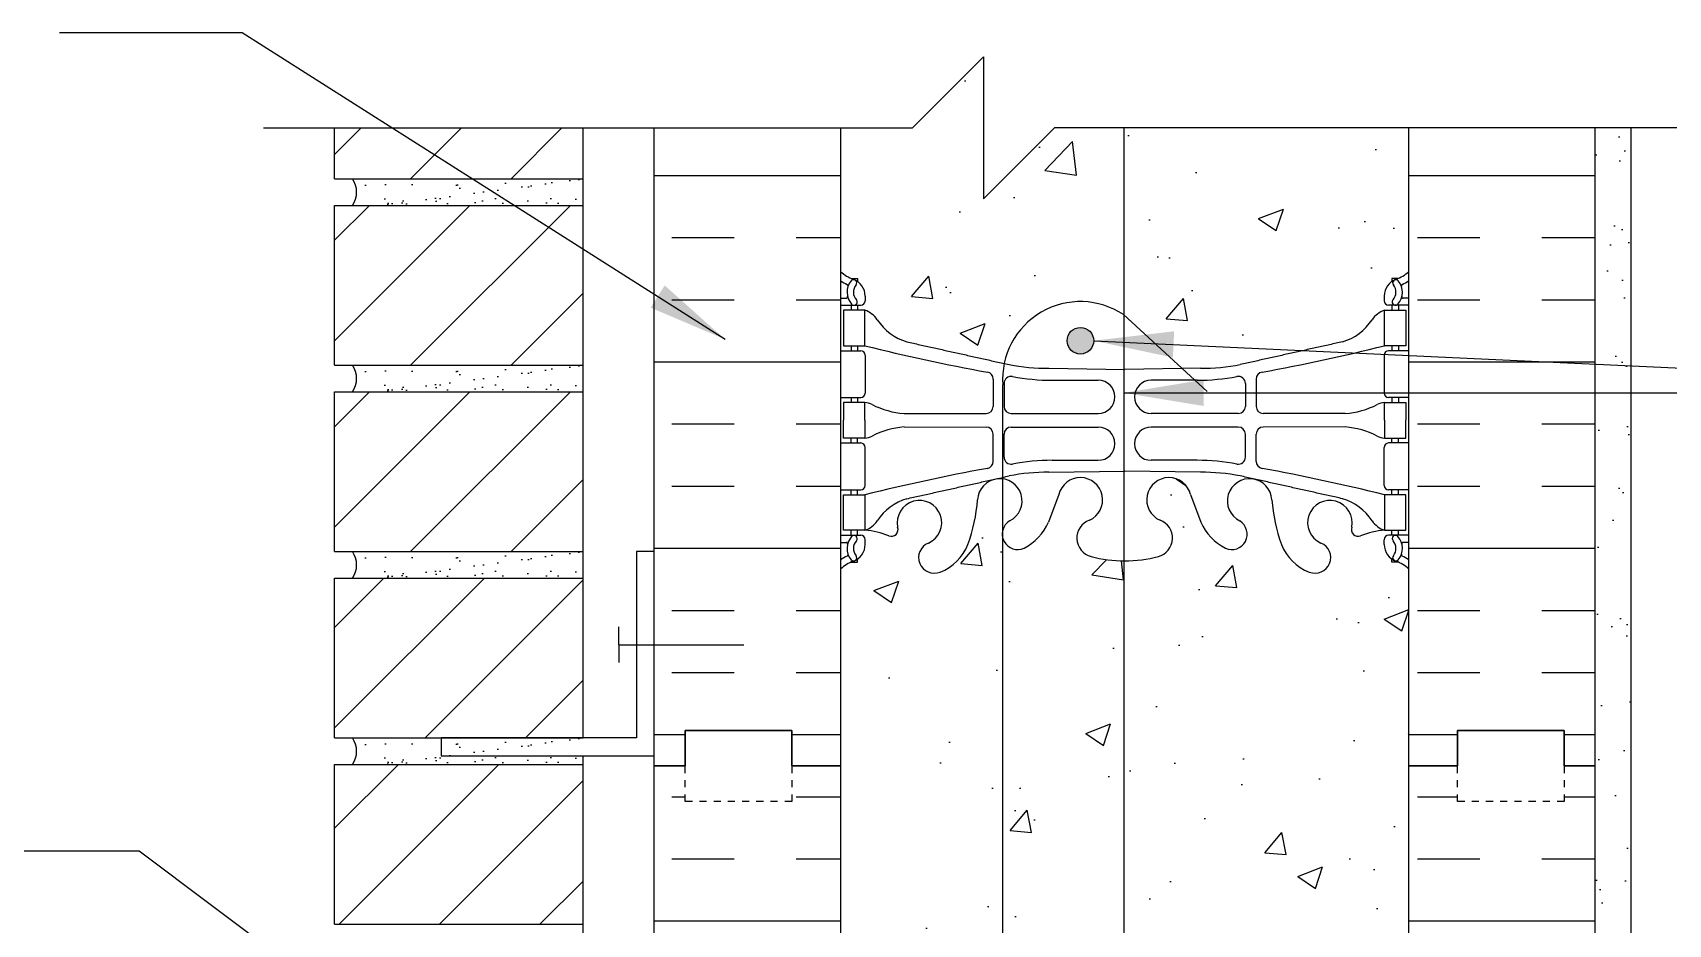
# Model space of a CAD drawing. Header units: inches. Extents: x 14 to 115, y 54 to 152.
# Drawn here: x 73.25 to 96.28, y 139.08 to 151.64 of the extents above; entities that cross this region are included whole.
import ezdxf

# ---------------------------------------------------------------- set-up
doc = ezdxf.new("R2010")
doc.units = ezdxf.units.IN
doc.header["$LTSCALE"] = 0.5
doc.header["$MEASUREMENT"] = 0
doc.linetypes.add('DASHED2', pattern=[0.375, 0.25, -0.125])
for name, color, linetype in [('HATCH', 12, 'Continuous'), ('line25', 2, 'Continuous'), ('LINE50', 5, 'Continuous'), ('LINE65', 3, 'Continuous'), ('LINE9', 9, 'Continuous'), ('TEXT', 4, 'Continuous'), ('Web_Edge', 9, 'Continuous')]:
    doc.layers.add(name, color=color, linetype=linetype)
doc.styles.add('DIM', font='romans.shx', dxfattribs={"width": 0.7})
doc.dimstyles.new('ext_12', dxfattribs={"dimscale": 12, "dimtxt": 0.09375, "dimasz": 0.09375, "dimexe": 0.09375, "dimexo": 0.0625, "dimgap": 0.0625, "dimtad": 1, "dimdec": 1, "dimzin": 2, "dimdsep": 46, "dimlunit": 4, "dimtxsty": 'DIM', "dimcen": 0.09, "dimdle": 0.09375, "dimclrt": 4, "dimadec": 0, "dimazin": 0, "dimtfac": 1, "dimtdec": 1, "dimtmove": 1, "dimatfit": 3, "dimfxl": 1, "dimfrac": 2, "dimtolj": 1, "dimtzin": 0, "dimarcsym": 0})
pattern_1 = [(45, (-39.2849, -47.0652), (-0.707107, 0.707107), [])]

msp = doc.modelspace()

# ---------------------------------------------------------------- hatches: boundary and pattern name
at = {"layer": 'HATCH'}
h = msp.add_hatch(dxfattribs=at)
h.set_pattern_fill('AR-CONC', color=256, scale=0.5)
h.paths.add_polyline_path([(104.6731316, 111.1917563), (104.6731316, 112.1979694), (95.7515303, 112.1979694), (95.7515303, 108.1973924), (104.6731316, 108.1979694), (104.6731316, 109.1917563), (105.6731316, 110.1917563), (103.6731316, 110.1917563)])
h.paths.add_polyline_path([(95.2515303, 112.1979694), (82.0015303, 112.1979694), (82.0015303, 108.1973601), (84.6265303, 105.5723601), (84.6265303, 109.9539218), (85.1365293, 109.9539218), (85.1365294, 109.8677385, -0.3803970779), (85.4294993, 109.5726366, 2.0872314076), (85.8633988, 109.7974538, -1), (86.0268273, 110.2059769, -0.2278381462), (86.4314791, 109.7817868, -0.0659796864), (86.5559201, 109.1729737, 1.6296043779), (87.0269819, 109.4740648, -1.0591674404), (87.2332771, 109.855941, -0.1637199699), (87.5551094, 109.5021242), (87.6977472, 109.1152794, 1.6124735372), (88.1292904, 109.4748676, -0.734872413), (88.152394, 109.9859064, -0.0684752628), (88.6265344, 110.0479694, -0.0684752628), (89.1006749, 109.9859064, -0.734872413), (89.1237785, 109.4748676, 1.6124735372), (89.5553216, 109.1152794), (89.6979595, 109.5021242, -0.1637199699), (90.0197917, 109.855941, -1.0591674404), (90.226087, 109.4740648, 1.6296043779), (90.6971488, 109.1729737, -0.0659796864), (90.8215897, 109.7817868, -0.2278381462), (91.2262415, 110.2059769, -1), (91.3896701, 109.7974538, 2.0872314076), (91.8235695, 109.5726366, -0.3803920598), (92.1165339, 109.8677382), (92.1165339, 109.9539218), (92.6265303, 109.9539218), (92.6265303, 105.5717507), (95.2515303, 108.1973601)])
h.paths.add_polyline_path([(81.5015303, 112.1979694), (79.5087292, 112.1979694), (77.3140303, 112.1979694), (72.5808059, 112.0422501), (72.5796114, 109.5743454), (71.5796114, 108.5743454), (73.5796114, 108.5743454), (72.5799291, 107.5746631), (72.5799291, 106.0389751), (81.5015303, 106.3324885)])
h.paths.add_polyline_path([(88.5502844, 108.3119861, 0.2256517541), (88.1752844, 108.6869861), (85.5115349, 108.6869861, 0.2256517541), (85.1365349, 108.3119861), (85.1365349, 107.4711802, 0.2256517541), (85.5115349, 107.0961802), (88.1752844, 107.0961802, 0.2256517541), (88.5502844, 107.4711802)], flags=17)
h.paths.add_polyline_path([(88.5502844, 106.5305586, 0.2256517541), (88.1752844, 106.9055586), (85.5115349, 106.9055586, 0.2256517541), (85.1365349, 106.5305586), (85.1365349, 105.6897527, 0.2256517541), (85.5115349, 105.3147527), (88.1752844, 105.3147527, 0.2256517541), (88.5502844, 105.6897527)])
h.paths.add_polyline_path([(92.1165339, 106.5305586, 0.2256517541), (91.7415339, 106.9055586), (89.0777844, 106.9055586, 0.2256517541), (88.7027844, 106.5305586), (88.7027844, 105.6897527, 0.2256517541), (89.0777844, 105.3147527), (91.7415339, 105.3147527, 0.2256517541), (92.1165339, 105.6897527)])
h.paths.add_polyline_path([(92.1165339, 108.3119861, 0.2256517541), (91.7415339, 108.6869861), (89.0777844, 108.6869861, 0.2256517541), (88.7027844, 108.3119861), (88.7027844, 107.4711802, 0.2256517541), (89.0777844, 107.0961802), (91.7415339, 107.0961802, 0.2256517541), (92.1165339, 107.4711802)], flags=17)
h.paths.add_polyline_path([(92.1165339, 104.979129, 0.2681384485), (91.9553833, 105.1272525), (85.2976856, 105.1272525, 0.2681558505), (85.1365307, 104.9791155), (85.1365307, 103.5103127), (85.2565267, 103.3103194), (85.2565267, 103.1979694), (85.2565267, 103.0856194), (85.1365307, 102.885626), (85.1365307, 101.4168233, 0.2681558505), (85.2976856, 101.2686862), (91.9553833, 101.2686862, 0.2681384485), (92.1165339, 101.4168097), (92.1165339, 102.8856194), (91.9965339, 103.0856194), (91.9965339, 103.1979694), (91.9965339, 103.3103194), (92.1165339, 103.5103194)])
h.paths.add_polyline_path([(88.5502844, 100.706186, 0.2256517541), (88.1752844, 101.081186), (85.5115349, 101.081186, 0.2256517541), (85.1365349, 100.706186), (85.1365349, 99.8653801, 0.2256517541), (85.5115349, 99.4903801), (88.1752844, 99.4903801, 0.2256517541), (88.5502844, 99.8653801)])
h.paths.add_polyline_path([(88.5502844, 98.9247585, 0.2256517541), (88.1752844, 99.2997585), (85.5115349, 99.2997585, 0.2256517541), (85.1365349, 98.9247585), (85.1365349, 98.0839526, 0.2256517541), (85.5115349, 97.7089526), (88.1752844, 97.7089526, 0.2256517541), (88.5502844, 98.0839526)])
h.paths.add_polyline_path([(92.1165339, 98.9247585, 0.2256517541), (91.7415339, 99.2997585), (89.0777844, 99.2997585, 0.2256517541), (88.7027844, 98.9247585), (88.7027844, 98.0839526, 0.2256517541), (89.0777844, 97.7089526), (91.7415339, 97.7089526, 0.2256517541), (92.1165339, 98.0839526)])
h.paths.add_polyline_path([(92.1165339, 100.706186, 0.2256517541), (91.7415339, 101.081186), (89.0777844, 101.081186, 0.2256517541), (88.7027844, 100.706186), (88.7027844, 99.8653801, 0.2256517541), (89.0777844, 99.4903801), (91.7415339, 99.4903801, 0.2256517541), (92.1165339, 99.8653801)])
h.paths.add_polyline_path([(92.1165339, 96.5282005, -0.3803920598), (91.8235695, 96.8233022, 2.0872314076), (91.3896701, 96.5984849, -1), (91.2262415, 96.1899618, -0.213449913), (90.8340157, 96.5791623, -0.0699232591), (90.6971488, 97.222965, 1.7023944724), (90.2473803, 96.9104207, -0.9407930193), (90.0438678, 96.5271575, -0.1730747606), (89.6979595, 96.8938145), (89.5553216, 97.2806594, 1.6124735372), (89.1237785, 96.9210712, -0.734872413), (89.1006749, 96.4100323, -0.0684752628), (88.6265344, 96.3479694, -0.0684752628), (88.152394, 96.4100323, -0.734872413), (88.1292904, 96.9210712, 1.6124735372), (87.6977472, 97.2806594), (87.5551094, 96.8938145, -0.1730747606), (87.2092011, 96.5271575, -0.9407930193), (87.0056885, 96.9104207, 1.7023944724), (86.5559201, 97.222965, -0.0699232591), (86.4190531, 96.5791623, -0.213449913), (86.0268273, 96.1899618, -1), (85.8633988, 96.5984849, 2.0872314076), (85.4294993, 96.8233022, -0.3803970205), (85.1365295, 96.5282002), (85.1365267, 94.9267025), (85.0365267, 94.9267025), (85.0365267, 94.8967025, -0.4142135624), (84.9865267, 94.8467025), (84.8604397, 94.8467025), (84.8176352, 94.7154352, -0.7257365569), (84.7115267, 94.6967025), (84.6265303, 94.9573581), (84.6265303, 94.9267025), (84.6265303, 94.1979694), (84.6265303, 91.4247, 0.0884161507), (84.7725333, 91.3273883), (84.8625333, 91.3273883), (84.8625333, 91.2856622, -0.2490694202), (84.9725333, 91.0785391), (84.9725333, 91.0110391, -0.4142135624), (84.9100333, 90.9485391), (84.8625333, 90.9485391), (84.8625333, 90.8785391), (84.9675333, 90.8785391, 0.0853478446), (85.2969928, 90.9540576, -0.6696014941), (85.4294952, 90.8337759, 2.0872314076), (85.8633947, 91.0585932, -1), (86.0268232, 91.4671163, -0.213449913), (86.419049, 91.0779158, -0.0699232591), (86.5559159, 90.4341131, 1.7023944723), (87.0056844, 90.7466574, -0.9407930193), (87.2091969, 91.1299206, -0.1730747606), (87.5551053, 90.7632636), (87.6977431, 90.3764187, 1.6124735373), (88.1292863, 90.7360069, -0.734872413), (88.1523899, 91.2470458, -0.0684752628), (88.6265303, 91.3091087, -0.0684752628), (89.1006707, 91.2470458, -0.734872413), (89.1237744, 90.7360069, 1.6124735372), (89.5553175, 90.3764187), (89.6979554, 90.7632636, -0.1730747606), (90.0438637, 91.1299206, -0.9407930193), (90.2473762, 90.7466574, 1.7023944724), (90.6971447, 90.4341131, -0.0699232591), (90.8340116, 91.0779158, -0.213449913), (91.2262374, 91.4671163, -1), (91.389666, 91.0585932, 2.0872314076), (91.8235654, 90.8337759, -0.6696014941), (91.9560678, 90.9540576, 0.0853478446), (92.2855273, 90.8785391), (92.3905273, 90.8785391), (92.3905273, 90.9485391), (92.3430273, 90.9485391, -0.4142135624), (92.2805273, 91.0110391), (92.2805273, 91.0785391, -0.2490694202), (92.3905273, 91.2856622), (92.3905273, 91.3273883), (92.4805273, 91.3273883, 0.0884161507), (92.6265303, 91.4247), (92.6265303, 94.1979694), (92.6265303, 94.9573581), (92.5476424, 94.7154352, -0.7257365568), (92.4415339, 94.6967025), (92.3926209, 94.8467025), (92.2665339, 94.8467025, -0.4142135624), (92.2165339, 94.8967025), (92.2165339, 94.9267025), (92.1165339, 94.9267025)])
edge = h.paths.add_edge_path()
edge.add_line((92.6265303, 150.2964856), (87.6380781, 150.2964856))
edge.add_line((87.6380781, 150.2964856), (86.6380781, 149.2964856))
edge.add_line((86.6380781, 149.2964856), (86.6380781, 151.2964856))
edge.add_line((86.6380781, 151.2964856), (85.6380781, 150.2964856))
edge.add_line((85.6380781, 150.2964856), (84.6265303, 150.2964856))
edge.add_line((84.6265303, 150.2964856), (84.6265303, 148.2753598))
edge.add_arc((84.9725333, 148.6363057), 0.5, 226.21088883, 246.42182152)
edge.add_line((84.7725333, 148.1780481), (84.8625333, 148.1780481))
edge.add_line((84.8625333, 148.1780481), (84.8625333, 148.136322))
edge.add_arc((84.7225333, 147.9291989), 0.25, 0, 55.94420226, ccw=False)
edge.add_line((84.9725333, 147.9291989), (84.9725333, 147.8616989))
edge.add_arc((84.9100333, 147.8616989), 0.0625, -90, 0, ccw=False)
edge.add_line((84.9100333, 147.7991989), (84.8625333, 147.7991989))
edge.add_line((84.8625333, 147.7991989), (84.8625333, 147.7291989))
edge.add_line((84.8625333, 147.7291989), (84.9675333, 147.7291989))
edge.add_arc((84.8451247, 147.386595), 0.3638149, 32.04242228, 70.33874127, ccw=False)
edge.add_arc((85.7682436, 147.9978251), 0.7434991, 214.2280195, 253.81071146)
edge.add_spline(control_points=[(85.5609474, 147.2838088), (86.9983974, 146.9633488)], knot_values=[0, 0, 1, 1], degree=1, periodic=0)
edge.add_arc((87.5547353, 149.8949537), 2.9839267, 259.25461643, 270.09946546)
edge.add_line((87.5599154, 146.9110314), (88.6265303, 146.8952789))
edge.add_line((88.6265303, 146.8952789), (89.6931453, 146.9110314))
edge.add_arc((89.6983254, 149.8949537), 2.9839267, 269.90053454, 280.74538357)
edge.add_spline(control_points=[(90.2546632, 146.9633488), (91.6921132, 147.2838088)], knot_values=[0, 0, 1, 1], degree=1, periodic=0)
edge.add_arc((91.4848171, 147.9978251), 0.7434991, 286.18928854, 325.7719805)
edge.add_arc((92.407936, 147.386595), 0.3638149, 109.66125873, 147.95757772, ccw=False)
edge.add_line((92.2855273, 147.7291989), (92.3905273, 147.7291989))
edge.add_line((92.3905273, 147.7291989), (92.3905273, 147.7991989))
edge.add_line((92.3905273, 147.7991989), (92.3430273, 147.7991989))
edge.add_arc((92.3430273, 147.8616989), 0.0625, 180, 270, ccw=False)
edge.add_line((92.2805273, 147.8616989), (92.2805273, 147.9291989))
edge.add_arc((92.5305273, 147.9291989), 0.25, 124.05579774, 180, ccw=False)
edge.add_line((92.3905273, 148.136322), (92.3905273, 148.1780481))
edge.add_line((92.3905273, 148.1780481), (92.4805273, 148.1780481))
edge.add_arc((92.2805273, 148.6363057), 0.5, 293.57817848, 313.78911117)
edge.add_line((92.6265303, 148.2753598), (92.6265303, 150.2964856))
h.paths.add_polyline_path([(92.6265303, 144.083038, 0.0884161507), (92.4805273, 144.1803497), (92.3905273, 144.1803497), (92.3905273, 144.2220757, -0.2490694202), (92.2805273, 144.4291989), (92.2805273, 144.4966989, -0.4142135624), (92.3430273, 144.5591989), (92.3905273, 144.5591989), (92.3905273, 144.6291989), (92.2855273, 144.6291989, 0.0853478446), (91.9560678, 144.5536803, -0.6696014941), (91.8235654, 144.673962, 2.0872314076), (91.389666, 144.4491447, -1), (91.2262374, 144.0406217, -0.213449913), (90.8340116, 144.4298221, -0.0682259172), (90.6983138, 145.0576887, 1.7531709102), (90.2473762, 144.7610805, -0.9407930193), (90.0438637, 144.3778173, -0.1730747606), (89.6979554, 144.7444744), (89.5553175, 145.1313192, 1.6124735372), (89.1237744, 144.771731, -0.734872413), (89.1006707, 144.2606922, -0.0684752628), (88.6265303, 144.1986292, -0.0684752628), (88.1523899, 144.2606922, -0.734872413), (88.1292863, 144.771731, 1.6124735373), (87.6977431, 145.1313192), (87.5551053, 144.7444744, -0.1730747606), (87.2091969, 144.3778173, -0.9407930193), (87.0056844, 144.7610805, 1.7531709102), (86.5547468, 145.0576887, -0.0682259172), (86.419049, 144.4298221, -0.213449913), (86.0268232, 144.0406217, -1), (85.8633947, 144.4491447, 2.0872314076), (85.4294952, 144.673962, -0.6696014941), (85.2969928, 144.5536803, 0.0853478446), (84.9675333, 144.6291989), (84.8625333, 144.6291989), (84.8625333, 144.5591989), (84.9100333, 144.5591989, -0.4142135624), (84.9725333, 144.4966989), (84.9725333, 144.4291989, -0.2490694202), (84.8625333, 144.2220757), (84.8625333, 144.1803497), (84.7725333, 144.1803497, 0.0884161507), (84.6265303, 144.083038), (84.6265303, 141.3097686), (84.6265303, 138.5364992, 0.0884161507), (84.7725333, 138.4391875), (84.8625333, 138.4391875), (84.8625333, 138.3974614, -0.2490694202), (84.9725333, 138.1903382), (84.9725333, 138.1228382, -0.4142135624), (84.9100333, 138.0603382), (84.8625333, 138.0603382), (84.8625333, 137.9903382), (84.9675333, 137.9903382, 0.0853478446), (85.2969928, 138.0658568, -0.6696014941), (85.4294952, 137.9455751, 2.0872314076), (85.8633947, 138.1703924, -1), (86.0268232, 138.5789155, -0.213449913), (86.419049, 138.189715, -0.0682259172), (86.5547468, 137.5618485, 1.7531709102), (87.0056844, 137.8584566, -0.9407930193), (87.2091969, 138.2417198, -0.1730747606), (87.5551053, 137.8750628), (87.6977431, 137.4882179, 1.6124735372), (88.1292863, 137.8478061, -0.734872413), (88.1523899, 138.358845, -0.0684752628), (88.6265303, 138.4209079, -0.0684752628), (89.1006707, 138.358845, -0.734872413), (89.1237744, 137.8478061, 1.6124735373), (89.5553175, 137.4882179), (89.6979554, 137.8750628, -0.1730747606), (90.0438637, 138.2417198, -0.9407930193), (90.2473762, 137.8584566, 1.7531709102), (90.6983138, 137.5618485, -0.0682259172), (90.8340116, 138.189715, -0.213449913), (91.2262374, 138.5789155, -1), (91.389666, 138.1703924, 2.0872314076), (91.8235654, 137.9455751, -0.6696014942), (91.9560678, 138.0658568, 0.0853478446), (92.2855273, 137.9903382), (92.3905273, 137.9903382), (92.3905273, 138.0603382), (92.3430273, 138.0603382, -0.4142135624), (92.2805273, 138.1228382), (92.2805273, 138.1903382, -0.2490694202), (92.3905273, 138.3974614), (92.3905273, 138.4391875), (92.4805273, 138.4391875, 0.0884161507), (92.6265303, 138.5364992), (92.6265303, 141.3097686)])
edge = h.paths.add_edge_path()
edge.add_arc((92.2805273, 133.9832315), 0.5, 46.21088883, 66.42182152)
edge.add_line((92.4805273, 134.441489), (92.3905273, 134.441489))
edge.add_line((92.3905273, 134.441489), (92.3905273, 134.4832151))
edge.add_arc((92.5305273, 134.6903382), 0.25, 180, 235.94420226, ccw=False)
edge.add_line((92.2805273, 134.6903382), (92.2805273, 134.7578382))
edge.add_arc((92.3430273, 134.7578382), 0.0625, 90, 180, ccw=False)
edge.add_line((92.3430273, 134.8203382), (92.3905273, 134.8203382))
edge.add_line((92.3905273, 134.8203382), (92.3905273, 134.8903382))
edge.add_line((92.3905273, 134.8903382), (92.2855273, 134.8903382))
edge.add_arc((92.407936, 135.2329421), 0.3638149, 214.97751375, 250.33874127, ccw=False)
edge.add_arc((91.4848171, 134.6217121), 0.7434991, 32.79191653, 73.81071146)
edge.add_spline(control_points=[(91.6921132, 135.3357283), (90.2546632, 135.6561883)], knot_values=[0, 0, 1, 1], degree=1, periodic=0)
edge.add_arc((89.6983254, 132.7245835), 2.9839267, 79.25461643, 90.09946546)
edge.add_line((89.6931453, 135.7085057), (88.6265303, 135.7242582))
edge.add_line((88.6265303, 135.7242582), (87.5599154, 135.7085057))
edge.add_arc((87.5547353, 132.7245835), 2.9839267, 89.90053454, 100.74538357)
edge.add_spline(control_points=[(86.9983974, 135.6561883), (85.5609474, 135.3357283)], knot_values=[0, 0, 1, 1], degree=1, periodic=0)
edge.add_arc((85.7682436, 134.6217121), 0.7434991, 106.18928854, 147.20808347)
edge.add_arc((84.8451247, 135.2329421), 0.3638149, 289.66125873, 325.02248625, ccw=False)
edge.add_line((84.9675333, 134.8903382), (84.8625333, 134.8903382))
edge.add_line((84.8625333, 134.8903382), (84.8625333, 134.8203382))
edge.add_line((84.8625333, 134.8203382), (84.9100333, 134.8203382))
edge.add_arc((84.9100333, 134.7578382), 0.0625, 0, 90, ccw=False)
edge.add_line((84.9725333, 134.7578382), (84.9725333, 134.6903382))
edge.add_arc((84.7225333, 134.6903382), 0.25, 304.05579774, 360, ccw=False)
edge.add_line((84.8625333, 134.4832151), (84.8625333, 134.441489))
edge.add_line((84.8625333, 134.441489), (84.7725333, 134.441489))
edge.add_arc((84.9725333, 133.9832315), 0.5, 113.57817848, 133.78911117)
edge.add_line((84.6265303, 134.3441773), (84.6265303, 132.0799538))
edge.add_line((84.6265303, 132.0799538), (86.5370129, 132.0799538))
edge.add_line((86.5370129, 132.0799538), (86.5370129, 133.6669987))
edge.add_line((86.5370129, 133.6669987), (86.5995129, 133.7865074))
edge.add_line((86.5995129, 133.7865074), (86.6620129, 133.6669987))
edge.add_line((86.6620129, 133.6669987), (86.6620129, 132.0799538))
edge.add_line((86.6620129, 132.0799538), (90.5775752, 132.0799538))
edge.add_line((90.5775752, 132.0799538), (90.5775752, 133.6669987))
edge.add_line((90.5775752, 133.6669987), (90.6400752, 133.7865074))
edge.add_line((90.6400752, 133.7865074), (90.7025752, 133.6669987))
edge.add_line((90.7025752, 133.6669987), (90.7025752, 132.0799538))
edge.add_line((90.7025752, 132.0799538), (92.6265303, 132.0799538))
edge.add_line((92.6265303, 132.0799538), (92.6265303, 134.3441773))
h = msp.add_hatch(dxfattribs=at)
h.set_pattern_fill('ANSI31', color=256, scale=8, style=0)
h.set_pattern_definition([(45, (-39.2849, -41.8152), (-0.707107, 0.707107), [])])
h.paths.add_polyline_path([(81.0015303, 150.2916533), (77.5015303, 150.2916533), (77.5015303, 149.5799538), (81.0015303, 149.5799538)])
h = msp.add_hatch(dxfattribs=at)
h.set_pattern_fill('INSUL', color=256, scale=7, style=0)
h.paths.add_polyline_path([(84.6265303, 150.2916533), (82.0015303, 150.2916533), (82.0015303, 141.3097686), (82.4390303, 141.3097686), (82.4390303, 141.8097686), (83.9390303, 141.8097686), (83.9390303, 141.3097686), (84.3765303, 141.3097686), (84.6265303, 141.3097686)])
h.paths.add_polyline_path([(95.2515303, 150.2916533), (92.6265303, 150.2916533), (92.6265303, 143.7265324), (95.2515303, 143.7265324)])
h.paths.add_polyline_path([(95.2515303, 143.7265324), (92.6265303, 143.7265324), (92.6265303, 141.3097686), (92.8765303, 141.3097686), (93.3140303, 141.3097686), (93.3140303, 141.8097686), (94.8140303, 141.8097686), (94.8140303, 141.3097686), (95.2515303, 141.3097686)])
h = msp.add_hatch(dxfattribs=at)
h.set_pattern_fill('AR-SAND', color=256, scale=0.5, style=0)
h.set_pattern_definition([(37.5, (-2740.603, -355.478), (-0.03149668, 0.96341188), [0, -0.76, 0, -0.85, 0, -0.8125]), (7.5, (-2740.603, -355.478), (0.88488835, 1.41107303), [0, -0.41, 0, -0.685, 0, -0.2625]), (327.5, (-2741.218, -355.478), (1.55707093, 0.00282953), [0, -0.25, 0, -0.9, 0, -1.175]), (317.5, (-2741.218, -355.478), (1.5030633, 0.4388378), [0, -0.125, 0, -0.59, 0, -0.675])])
h.paths.add_polyline_path([(95.7515303, 137.3667209), (95.2515303, 137.3667209), (95.2515303, 132.0671368), (95.7515303, 132.0671368)])
h.paths.add_polyline_path([(95.2515303, 137.3667209), (95.7515303, 137.3667209), (95.7515303, 141.6040455), (95.2515303, 141.6040455), (95.2515303, 141.3097686)])
h.paths.add_polyline_path([(95.2515303, 141.6040455), (95.7515303, 141.6040455), (95.7515303, 150.3007109), (95.2515303, 150.3007109)])
h = msp.add_hatch(dxfattribs=at)
h.set_pattern_fill('AR-SAND', color=256, scale=0.25, style=0)
h.set_pattern_definition([(37.5, (-39.28486, -31.31516), (-0.01574834, 0.48170594), [0, -0.38, 0, -0.425, 0, -0.40625]), (7.5, (-39.28486, -31.31516), (0.4424442, 0.7055365), [0, -0.205, 0, -0.3425, 0, -0.13125]), (327.5, (-39.59236, -31.31516), (0.7785355, 0.0014148), [0, -0.125, 0, -0.45, 0, -0.5875]), (317.5, (-39.59236, -31.31516), (0.7515317, 0.2194189), [0, -0.0625, 0, -0.295, 0, -0.3375])])
h.paths.add_polyline_path([(81.0015303, 149.5799538), (77.7515303, 149.5799538, -0.3182332765), (77.7515303, 149.2049538), (81.0015303, 149.2049538)])
h = msp.add_hatch(dxfattribs=at)
h.set_pattern_fill('ANSI31', color=256, scale=8, style=0)
h.set_pattern_definition([(45, (-39.2849, -44.4402), (-0.707107, 0.707107), [])])
h.paths.add_polyline_path([(81.0015303, 146.9549538), (81.0015303, 149.2049538), (77.5015303, 149.2049538), (77.5015303, 146.9549538)])
h = msp.add_hatch(dxfattribs=at)
h.set_pattern_fill('AR-SAND', color=256, scale=0.25, style=0)
h.set_pattern_definition([(37.5, (-39.28486, -33.94016), (-0.01574834, 0.48170594), [0, -0.38, 0, -0.425, 0, -0.40625]), (7.5, (-39.28486, -33.94016), (0.4424442, 0.7055365), [0, -0.205, 0, -0.3425, 0, -0.13125]), (327.5, (-39.59236, -33.94016), (0.7785355, 0.0014148), [0, -0.125, 0, -0.45, 0, -0.5875]), (317.5, (-39.59236, -33.94016), (0.7515317, 0.2194189), [0, -0.0625, 0, -0.295, 0, -0.3375])])
h.paths.add_polyline_path([(81.0015303, 146.9549538), (77.7515303, 146.9549538, -0.3182332765), (77.7515303, 146.5799538), (81.0015303, 146.5799538)])
h = msp.add_hatch(dxfattribs=at)
h.set_pattern_fill('ANSI31', color=256, scale=8, style=0)
h.set_pattern_definition(pattern_1)
h.paths.add_polyline_path([(81.0015303, 144.3299538), (81.0015303, 146.5799538), (77.5015303, 146.5799538), (77.5015303, 144.3299538)])
h = msp.add_hatch(dxfattribs=at)
h.set_pattern_fill('AR-SAND', color=256, scale=0.25, style=0)
h.set_pattern_definition([(37.5, (-39.28486, -36.56516), (-0.01574834, 0.48170594), [0, -0.38, 0, -0.425, 0, -0.40625]), (7.5, (-39.28486, -36.56516), (0.4424442, 0.7055365), [0, -0.205, 0, -0.3425, 0, -0.13125]), (327.5, (-39.59236, -36.56516), (0.7785355, 0.0014148), [0, -0.125, 0, -0.45, 0, -0.5875]), (317.5, (-39.59236, -36.56516), (0.7515317, 0.2194189), [0, -0.0625, 0, -0.295, 0, -0.3375])])
h.paths.add_polyline_path([(81.0015303, 144.3299538), (77.7515303, 144.3299538, -0.3182332765), (77.7515303, 143.9549538), (81.0015303, 143.9549538)])
h = msp.add_hatch(dxfattribs=at)
h.set_pattern_fill('ANSI31', color=256, scale=8, style=0)
h.set_pattern_definition(pattern_1)
h.paths.add_polyline_path([(77.5015303, 141.7049538), (81.0015303, 141.7049538), (81.0015303, 143.9549538), (77.5015303, 143.9549538)])
h = msp.add_hatch(dxfattribs=at)
h.set_pattern_fill('AR-SAND', color=256, scale=0.25, style=0)
h.set_pattern_definition([(37.5, (-39.28486, -39.19016), (-0.01574834, 0.48170594), [0, -0.38, 0, -0.425, 0, -0.40625]), (7.5, (-39.28486, -39.19016), (0.4424442, 0.7055365), [0, -0.205, 0, -0.3425, 0, -0.13125]), (327.5, (-39.59236, -39.19016), (0.7785355, 0.0014148), [0, -0.125, 0, -0.45, 0, -0.5875]), (317.5, (-39.59236, -39.19016), (0.7515317, 0.2194189), [0, -0.0625, 0, -0.295, 0, -0.3375])])
h.paths.add_polyline_path([(81.0015303, 141.7049538), (77.7515303, 141.7049538, -0.3182332765), (77.7515303, 141.3299538), (81.0015303, 141.3299538)])
h = msp.add_hatch(dxfattribs=at)
h.set_pattern_fill('ANSI31', color=256, scale=8, style=0)
h.set_pattern_definition(pattern_1)
h.paths.add_polyline_path([(81.0015303, 139.0799538), (81.0015303, 141.3299538), (77.5015303, 141.3299538), (77.5015303, 139.0799538)])
h = msp.add_hatch(dxfattribs=at)
h.set_pattern_fill('INSUL', color=256, scale=7, style=0)
h.paths.add_polyline_path([(84.6265303, 141.3097686), (84.3765303, 141.3097686), (83.9390303, 141.3097686), (83.9390303, 140.8097686), (82.4390303, 140.8097686), (82.4390303, 141.3097686), (82.0015303, 141.3097686), (82.0015303, 130.5799538), (84.6265303, 130.5799538)])
h.paths.add_polyline_path([(95.2515303, 140.0162054), (92.6265303, 140.0162054), (92.6265303, 132.0799538), (95.2515303, 132.0799538)])
h.paths.add_polyline_path([(95.2515303, 141.3097686), (94.8140303, 141.3097686), (94.8140303, 140.8097686), (93.3140303, 140.8097686), (93.3140303, 141.3097686), (92.8765303, 141.3097686), (92.6265303, 141.3097686), (92.6265303, 140.0162054), (95.2515303, 140.0162054)])
at = {"layer": 'LINE65'}
msp.add_hatch(color=256, dxfattribs=at).paths.add_polyline_path([(88.1902203, 147.2998167, 1), (87.8152203, 147.2998167, 1)])

# ---------------------------------------------------------------- linework, layer by layer
at = {"layer": 'HATCH'}
msp.add_line((92.6043285, 141.7707987), (92.6043285, 141.7707987), dxfattribs=at)
at = {"layer": 'line25'}
for p, q in [((77.5015303, 149.5799538), (77.5015303, 150.2916533)), ((81.0015303, 141.7049538), (81.0015303, 150.2916533)), ((84.6265303, 150.2916533), (84.6265303, 141.3097686)), ((92.6265303, 141.3097686), (92.6265303, 150.2916533)), ((77.5015303, 149.5799538), (81.0015303, 149.5799538)), ((77.5015303, 149.2049538), (81.0015303, 149.2049538)), ((77.5015303, 146.9549538), (77.5015303, 149.2049538)), ((77.5015303, 146.9549538), (81.0015303, 146.9549538)), ((77.5015303, 146.5799538), (81.0015303, 146.5799538)), ((77.5015303, 144.3299538), (77.5015303, 146.5799538)), ((77.5015303, 144.3299538), (81.0015303, 144.3299538)), ((77.5015303, 143.9549538), (81.0015303, 143.9549538)), ((77.5015303, 141.7049538), (77.5015303, 143.9549538)), ((77.5015303, 141.7049538), (81.0015303, 141.7049538)), ((81.0015303, 141.3299538), (81.0015303, 141.4549538)), ((77.5015303, 141.3299538), (81.0015303, 141.3299538)), ((77.5015303, 139.0799538), (77.5015303, 141.3299538)), ((81.0015303, 131.2049538), (81.0015303, 141.3299538)), ((84.6265303, 141.3097686), (84.6265303, 130.5799538)), ((92.6265303, 132.0799538), (92.6265303, 141.3097686)), ((77.5015303, 139.0799538), (81.0015303, 139.0799538))]:
    msp.add_line(p, q, dxfattribs=at)
at = {"layer": 'LINE50'}
for p, q in [((82.0015303, 141.3097686), (82.0015303, 150.2916533)), ((95.2515303, 141.3097686), (95.2515303, 150.2916533)), ((83.9390303, 141.8097686), (82.4390303, 141.8097686)), ((82.4390303, 141.8097686), (82.4390303, 141.3097686)), ((83.9390303, 141.3097686), (83.9390303, 141.8097686)), ((93.3140303, 141.3097686), (93.3140303, 141.8097686)), ((93.3140303, 141.8097686), (94.8140303, 141.8097686)), ((94.8140303, 141.8097686), (94.8140303, 141.3097686)), ((82.4390303, 141.3097686), (82.0015303, 141.3097686)), ((84.3765303, 141.3097686), (83.9390303, 141.3097686)), ((84.6265303, 141.3097686), (84.3765303, 141.3097686)), ((92.6265303, 141.3097686), (92.8765303, 141.3097686)), ((92.8765303, 141.3097686), (93.3140303, 141.3097686)), ((94.8140303, 141.3097686), (95.2515303, 141.3097686)), ((82.0015303, 130.5799538), (82.0015303, 139.5799538))]:
    msp.add_line(p, q, dxfattribs=at)
for points in [[(82.0015303, 130.5799538), (82.0015303, 141.3097686), (82.4390303, 141.3097686), (82.4390303, 141.8097686), (83.9390303, 141.8097686), (83.9390303, 141.3097686), (84.3765303, 141.3097686), (84.6265303, 141.3097686)], [(95.2515303, 132.0799538), (95.2515303, 141.3097686), (94.8140303, 141.3097686), (94.8140303, 141.8097686), (93.3140303, 141.8097686), (93.3140303, 141.3097686), (92.8765303, 141.3097686), (92.6265303, 141.3097686)]]:
    msp.add_lwpolyline(points, dxfattribs=at)
at = {"layer": 'LINE65'}
for p, q in [((88.6149867, 150.2916533), (88.6149867, 133.5799538)), ((88.6092348, 147.6673824), (89.7889867, 146.5830987)), ((86.9103918, 134.7532449), (86.9103918, 146.6773842))]:
    msp.add_line(p, q, dxfattribs=at)
msp.add_circle((88.0027203, 147.2998167), 0.1875, dxfattribs=at)
msp.add_arc((88.0027203, 146.7555534), 1.0951219, 56.36963594, 184.09322148, dxfattribs=at)
at = {"layer": 'LINE9'}
for p, q in [((85.6380781, 150.2964856), (86.6380781, 151.2964856)), ((86.6380781, 151.2964856), (86.6380781, 149.2964856)), ((76.5015303, 150.2964856), (85.6380781, 150.2964856)), ((86.6380781, 149.2964856), (87.6380781, 150.2964856)), ((97.7802519, 150.2964856), (87.6380781, 150.2964856)), ((95.7515303, 150.2916533), (95.7515303, 130.0799538))]:
    msp.add_line(p, q, dxfattribs=at)
at = {"layer": 'LINE9', "linetype": 'Continuous'}
for q in [(81.5015303, 143.2674538), (81.5015303, 142.7674538), (83.261633, 143.0174538)]:
    msp.add_line((81.5015303, 143.0174538), q, dxfattribs=at)
at = {"layer": 'LINE9'}
msp.add_lwpolyline([(79.0015303, 141.4549538), (82.0015303, 141.4549538), (82.0015303, 144.3299538), (81.7515303, 144.3299538), (81.7515303, 141.7049538), (79.0015303, 141.7049538)], close=True, dxfattribs=at)
at = {"layer": 'LINE9', "linetype": 'DASHED2', "ltscale": 0.15}
for points in [[(83.9390303, 141.3097686), (83.9390303, 141.3097686), (83.9390303, 140.8097686), (82.4390303, 140.8097686), (82.4390303, 141.3097686), (82.4390303, 141.3097686)], [(94.8140303, 141.3097686), (94.8140303, 141.3097686), (94.8140303, 140.8097686), (93.3140303, 140.8097686), (93.3140303, 141.3097686), (93.3140303, 141.3097686)]]:
    msp.add_lwpolyline(points, dxfattribs=at)
at = {"layer": 'LINE9'}
for centre in [(77.4867695, 149.3924538), (77.4867695, 146.7674538), (77.4867695, 144.1424538), (77.4867695, 141.5174538)]:
    msp.add_arc(centre, 0.3244296, 324.69439705, 35.30560295, dxfattribs=at)
at = {"layer": 'TEXT'}
for points in [[(95.7515303, 149.7321104, 0, 0.36, 0), (96.8315303, 149.7321104, 0, 0, 0), (102.8233532, 149.7321104, 0, 0, 0)], [(77.7185095, 147.3349422, 0, 0.36, 0), (76.6385095, 147.3349422, 0, 0, 0), (72.7191473, 147.3349422, 0, 0, 0)], [(86.9103918, 140.0162054, 0, 0.36, 0), (87.9596343, 140.0162054, 0, 0, 0), (101.1473548, 140.0162054, 0, 0, 0)]]:
    msp.add_lwpolyline(points, format="xyseb", dxfattribs=at)
at = {"layer": 'Web_Edge'}
for p, q in [((84.7725333, 148.1780481), (84.8625333, 148.1780481)), ((84.8625333, 148.1780481), (84.8625333, 148.136322)), ((92.4805273, 148.1780481), (92.3905273, 148.1780481)), ((92.3905273, 148.1780481), (92.3905273, 148.136322)), ((84.6265303, 147.8991989), (84.7044088, 147.8991989)), ((84.9725333, 147.9291989), (84.9725333, 147.8616989)), ((92.2805273, 147.9291989), (92.2805273, 147.8616989)), ((92.6265303, 147.8991989), (92.5486518, 147.8991989)), ((84.6265303, 147.7991989), (84.9100333, 147.7991989)), ((84.7725333, 147.7991989), (84.7725333, 147.7291989)), ((84.8625333, 147.7991989), (84.8625333, 147.7291989)), ((92.6265303, 147.7991989), (92.3430273, 147.7991989)), ((92.3905273, 147.7991989), (92.3905273, 147.7291989)), ((92.4805273, 147.7991989), (92.4805273, 147.7291989)), ((84.7725333, 147.2291989), (84.7725333, 147.1591989)), ((84.8625333, 147.2291989), (84.8625333, 147.1591989)), ((92.3905273, 147.2291989), (92.3905273, 147.1591989)), ((92.4805273, 147.2291989), (92.4805273, 147.1591989)), ((84.6265303, 147.1591989), (84.9100333, 147.1591989)), ((84.9725333, 147.0966989), (84.9725333, 146.5616989)), ((92.2805273, 147.0966989), (92.2805273, 146.5616989)), ((92.6265303, 147.1591989), (92.3430273, 147.1591989)), ((86.7745874, 146.7592736), (86.7745874, 146.3745097)), ((87.5599154, 146.9110314), (88.6265374, 146.8952788)), ((87.6072498, 146.7431472), (88.2541312, 146.7431472)), ((89.6931453, 146.9110314), (88.6265232, 146.8952788)), ((89.6458108, 146.7431472), (88.9989295, 146.7431472)), ((90.4784732, 146.7592736), (90.4784732, 146.3745097)), ((84.6265303, 146.4991989), (84.9100333, 146.4991989)), ((84.7725333, 146.4991989), (84.7725333, 146.4291989)), ((84.8625333, 146.4991989), (84.8625333, 146.4291989)), ((86.9270874, 146.697218), (86.9270874, 146.3745098)), ((90.3259732, 146.697218), (90.3259732, 146.3745098)), ((92.6265303, 146.4991989), (92.3430273, 146.4991989)), ((92.3905273, 146.4991989), (92.3905273, 146.4291989)), ((92.4805273, 146.4991989), (92.4805273, 146.4291989)), ((85.5202574, 146.2737288), (86.6746551, 146.2745098)), ((87.0270874, 146.2745098), (88.2541312, 146.2745098)), ((90.2259732, 146.2745098), (88.9989295, 146.2745098)), ((91.7328032, 146.2737288), (90.5784056, 146.2745098)), ((85.5202574, 146.0846689), (86.6746551, 146.083888)), ((87.0270874, 146.083888), (88.2541312, 146.083888)), ((90.2259732, 146.083888), (88.9989295, 146.083888)), ((91.7328032, 146.0846689), (90.5784056, 146.083888)), ((84.6265303, 145.8591989), (84.9100333, 145.8591989)), ((84.7725333, 145.8591989), (84.7725333, 145.9291989)), ((84.8625333, 145.8591989), (84.8625333, 145.9291989)), ((84.9725333, 145.2616989), (84.9725333, 145.7966989)), ((86.7745874, 145.5991242), (86.7745874, 145.983888)), ((86.9270874, 145.6611797), (86.9270874, 145.983888)), ((90.3259732, 145.6611797), (90.3259732, 145.983888)), ((90.4784732, 145.5991242), (90.4784732, 145.983888)), ((92.2805273, 145.2616989), (92.2805273, 145.7966989)), ((92.6265303, 145.8591989), (92.3430273, 145.8591989)), ((92.3905273, 145.8591989), (92.3905273, 145.9291989)), ((92.4805273, 145.8591989), (92.4805273, 145.9291989)), ((87.6072498, 145.6152506), (88.2541312, 145.6152506)), ((89.6458108, 145.6152506), (88.9989295, 145.6152506)), ((87.5599154, 145.4473663), (88.6265374, 145.4631189)), ((89.6931453, 145.4473663), (88.6265232, 145.4631189)), ((84.6265303, 145.1991989), (84.9100333, 145.1991989)), ((84.7725333, 145.1291989), (84.7725333, 145.1991989)), ((84.8625333, 145.1291989), (84.8625333, 145.1991989)), ((87.6977431, 145.1313192), (87.5551053, 144.7444744)), ((89.5553175, 145.1313192), (89.6979554, 144.7444744)), ((92.6265303, 145.1991989), (92.3430273, 145.1991989)), ((92.3905273, 145.1291989), (92.3905273, 145.1991989)), ((92.4805273, 145.1291989), (92.4805273, 145.1991989)), ((84.6265303, 144.5591989), (84.9100333, 144.5591989)), ((84.6265303, 144.4591989), (84.7044088, 144.4591989)), ((84.7725333, 144.5591989), (84.7725333, 144.6291989)), ((84.8625333, 144.5591989), (84.8625333, 144.6291989)), ((84.9725333, 144.4291989), (84.9725333, 144.4966989)), ((92.2805273, 144.4291989), (92.2805273, 144.4966989)), ((92.6265303, 144.5591989), (92.3430273, 144.5591989)), ((92.3905273, 144.5591989), (92.3905273, 144.6291989)), ((92.4805273, 144.5591989), (92.4805273, 144.6291989)), ((92.6265303, 144.4591989), (92.5486518, 144.4591989)), ((84.7725333, 144.1803497), (84.8625333, 144.1803497)), ((84.8625333, 144.1803497), (84.8625333, 144.2220757)), ((92.3905273, 144.1803497), (92.3905273, 144.2220757)), ((92.4805273, 144.1803497), (92.3905273, 144.1803497))]:
    msp.add_line(p, q, dxfattribs=at)
for points in [[(84.6675333, 147.2291989), (84.9675333, 147.2291989), (84.9675333, 147.7291989), (84.6675333, 147.7291989)], [(92.5855273, 147.2291989), (92.2855273, 147.2291989), (92.2855273, 147.7291989), (92.5855273, 147.7291989)], [(84.6675333, 145.1291989), (84.9675333, 145.1291989), (84.9675333, 144.6291989), (84.6675333, 144.6291989)], [(92.5855273, 145.1291989), (92.2855273, 145.1291989), (92.2855273, 144.6291989), (92.5855273, 144.6291989)]]:
    msp.add_lwpolyline(points, close=True, dxfattribs=at)
for points in [[(84.9675333, 146.1791989), (84.9675333, 146.4291989), (84.6675333, 146.4291989), (84.6675333, 146.1791989)], [(92.2855273, 146.1791989), (92.2855273, 146.4291989), (92.5855273, 146.4291989), (92.5855273, 146.1791989)], [(84.9675333, 146.1791989), (84.9675333, 145.9291989), (84.6675333, 145.9291989), (84.6675333, 146.1791989)], [(92.2855273, 146.1791989), (92.2855273, 145.9291989), (92.5855273, 145.9291989), (92.5855273, 146.1791989)]]:
    msp.add_lwpolyline(points, dxfattribs=at)
for centre, radius, start, end in [((84.9725333, 148.6363057), 0.5, 226.21088883, 250.52877936), ((84.9725333, 148.6363057), 0.6, 234.78321605, 245.07477071), ((84.9662407, 147.9837583), 0.25, 140.114512, 222.46086784), ((84.7104511, 148.0732881), 0.0210317, 343.46400404, 63.99572766), ((84.8084743, 148.114655), 0.0450092, 321.44800065, 139.1878992), ((84.7225333, 147.9291989), 0.25, 0, 70.52877936), ((92.5305273, 147.9291989), 0.25, 109.47122064, 180), ((92.4445863, 148.114655), 0.0450092, 40.8121008, 218.55199935), ((92.2805273, 148.6363057), 0.5, 289.47122064, 313.78911117), ((92.2868199, 147.9837583), 0.25, 317.53913216, 39.885488), ((92.5426095, 148.0732881), 0.0210317, 116.00427234, 196.53599596), ((92.2805273, 148.6363057), 0.6, 294.92522929, 305.21678395), ((84.7046128, 147.9187813), 0.0195835, 269.40315581, 15.49009994), ((84.8150043, 147.8453656), 0.045, 222.46086784, 42.46086784), ((84.9662407, 147.9837583), 0.16, 140.0000772, 222.46086784), ((84.9100333, 147.8616989), 0.0625, 270, 0), ((92.3430273, 147.8616989), 0.0625, 180, 270), ((92.4380563, 147.8453656), 0.045, 137.53913216, 317.53913216), ((92.2868199, 147.9837583), 0.16, 317.53913216, 39.9999228), ((92.5484478, 147.9187813), 0.0195835, 164.50990006, 270.59684419), ((84.8451247, 147.386595), 0.3638149, 34.97751375, 70.33874127), ((92.407936, 147.386595), 0.3638149, 109.66125873, 145.02248625), ((85.7682436, 147.9978251), 0.7434991, 212.79191653, 253.81071146), ((91.4848171, 147.9978251), 0.7434991, 286.18928854, 327.20808347), ((91.776137, 174.6495689), 28.2530312, 256.05521883, 259.63434081), ((85.4769237, 174.6495689), 28.2530312, 280.36565919, 283.94478117), ((84.9100333, 147.0966989), 0.0625, 0, 90), ((87.5547353, 149.8949537), 2.9839267, 259.25461643, 270.09946546), ((89.6983254, 149.8949537), 2.9839267, 269.90053454, 280.74538357), ((92.3430273, 147.0966989), 0.0625, 90, 180), ((86.6745874, 146.7592736), 0.1, 360, 79.63434081), ((87.0270874, 146.697218), 0.1, 79.25461643, 180), ((87.6020697, 149.7270694), 2.9839267, 259.25461643, 270.09946546), ((88.2541312, 146.5088285), 0.2343187, 270, 90), ((88.9989295, 146.5088285), 0.2343187, 90, 270), ((89.6509909, 149.7270694), 2.9839267, 269.90053454, 280.74538357), ((90.2259732, 146.697218), 0.1, 0, 100.74538357), ((90.5784732, 146.7592736), 0.1, 100.36565919, 180), ((84.9100333, 146.5616989), 0.0625, 270, 0), ((92.3430273, 146.5616989), 0.0625, 180, 270), ((84.9634106, 146.2105152), 0.2187225, 60.49374659, 88.91995366), ((85.6051293, 147.4303621), 1.1597429, 242.58439524, 265.80324931), ((86.6745874, 146.3745097), 0.1, 270.03875911, 360), ((87.0270874, 146.3745098), 0.1, 180, 270), ((90.2259732, 146.3745098), 0.1, 270, 0), ((90.5784732, 146.3745097), 0.1, 180, 269.96124089), ((91.6479313, 147.4303621), 1.1597429, 274.19675069, 297.41560476), ((92.2896501, 146.2105152), 0.2187225, 91.08004634, 119.50625341), ((85.6051293, 144.9280357), 1.1597429, 94.19675069, 117.41560476), ((86.6745874, 145.983888), 0.1, 0, 89.96124089), ((87.0270874, 145.983888), 0.1, 90, 180), ((88.2541312, 145.8495693), 0.2343187, 270, 90), ((88.9989295, 145.8495693), 0.2343187, 90, 270), ((90.2259732, 145.983888), 0.1, 0, 90), ((90.5784732, 145.983888), 0.1, 90.03875911, 180), ((91.6479313, 144.9280357), 1.1597429, 62.58439524, 85.80324931), ((84.9100333, 145.7966989), 0.0625, 0, 90), ((84.9634106, 146.1478825), 0.2187225, 271.08004634, 299.50625341), ((92.2896501, 146.1478825), 0.2187225, 240.49374659, 268.91995366), ((92.3430273, 145.7966989), 0.0625, 90, 180), ((86.6745874, 145.5991242), 0.1, 280.36565919, 0), ((87.0270874, 145.6611797), 0.1, 180, 280.74538357), ((87.6020697, 142.6313284), 2.9839267, 89.90053454, 100.74538357), ((89.6509909, 142.6313284), 2.9839267, 79.25461643, 90.09946546), ((90.2259732, 145.6611797), 0.1, 259.25461643, 0), ((90.5784732, 145.5991242), 0.1, 180, 259.63434081), ((91.776137, 117.7088289), 28.2530312, 100.36565919, 103.94478117), ((86.8679208, 145.0427241), 0.3135314, 296.06517412, 177.26428959), ((87.5547353, 142.4634441), 2.9839267, 89.90053454, 100.74538357), ((88.0027203, 145.0585811), 0.3135314, 293.80836634, 166.58536602), ((89.2503403, 145.0585811), 0.3135314, 13.41463398, 246.19163366), ((89.6983254, 142.4634441), 2.9839267, 79.25461643, 90.09946546), ((90.3851398, 145.0427241), 0.3135314, 2.73571041, 243.93482588), ((85.4769237, 117.7088289), 28.2530312, 76.05521883, 79.63434081), ((84.9100333, 145.2616989), 0.0625, 270, 0), ((92.3430273, 145.2616989), 0.0625, 180, 270), ((85.7682436, 144.3605727), 0.7434991, 106.18928854, 147.20808347), ((85.7368287, 144.7359948), 0.3135314, 293.80836634, 191.41137858), ((84.1969178, 145.2386779), 2.3647652, 339.99849228, 355.61052721), ((93.0561428, 145.2386779), 2.3647652, 184.38947279, 200.00150772), ((91.516232, 144.7359948), 0.3135314, 348.58862142, 246.19163366), ((91.4848171, 144.3605727), 0.7434991, 32.79191653, 73.81071146), ((84.8451247, 144.9718027), 0.3638149, 289.66125873, 325.02248625), ((85.3384713, 144.6411108), 0.0967706, 249.56693299, 19.84487067), ((87.1191436, 144.5756632), 0.2173766, 121.46298898, 294.47356082), ((86.8683935, 145.0458304), 0.7499257, 297.02952574, 336.30624711), ((88.2208039, 144.5198268), 0.2680135, 109.96624785, 255.21080764), ((89.0322567, 144.5198268), 0.2680135, 284.78919236, 70.03375215), ((90.3846671, 145.0458304), 0.7499257, 203.69375289, 242.97047426), ((90.133917, 144.5756632), 0.2173766, 245.52643918, 58.53701102), ((91.9145893, 144.6411108), 0.0967706, 160.15512933, 290.43306701), ((92.407936, 144.9718027), 0.3638149, 214.97751375, 250.33874127), ((84.7046128, 144.4396164), 0.0195835, 344.50990006, 90.59684419), ((84.9662407, 144.3746395), 0.25, 137.53913216, 219.885488), ((84.8150043, 144.5130322), 0.045, 317.53913216, 137.53913216), ((84.7225333, 144.4291989), 0.25, 289.47122064, 360), ((84.9662407, 144.3746395), 0.16, 137.53913216, 219.9999228), ((84.9100333, 144.4966989), 0.0625, 360, 90), ((84.9126662, 143.6334199), 0.9972894, 66.85329828, 86.84620836), ((85.9451089, 144.2448832), 0.22, 111.80374799, 291.80374799), ((85.7878596, 144.6736803), 0.6766586, 290.68025283, 338.87610785), ((91.465201, 144.6736803), 0.6766586, 201.12389215, 249.31974717), ((91.3079517, 144.2448832), 0.22, 248.19625201, 68.19625201), ((92.3403944, 143.6334199), 0.9972894, 93.15379164, 113.14670172), ((92.3430273, 144.4966989), 0.0625, 90, 180), ((92.5305273, 144.4291989), 0.25, 180, 250.52877936), ((92.4380563, 144.5130322), 0.045, 42.46086784, 222.46086784), ((92.2868199, 144.3746395), 0.16, 320.0000772, 42.46086784), ((92.2868199, 144.3746395), 0.25, 320.114512, 42.46086784), ((92.5484478, 144.4396164), 0.0195835, 89.40315581, 195.49009994), ((84.9725333, 143.7220921), 0.6, 114.92522929, 125.21678395), ((84.9725333, 143.7220921), 0.5, 109.47122064, 133.78911117), ((84.7104511, 144.2851097), 0.0210317, 296.00427234, 16.53599596), ((84.8084743, 144.2437428), 0.0450092, 220.8121008, 38.55199935), ((88.6149867, 145.9526086), 1.7540174, 254.70816625, 270.37708125), ((88.638074, 145.9526086), 1.7540174, 269.62291875, 285.29183375), ((92.4445863, 144.2437428), 0.0450092, 141.44800065, 319.1878992), ((92.2805273, 143.7220921), 0.5, 46.21088883, 70.52877936), ((92.5426095, 144.2851097), 0.0210317, 163.46400404, 243.99572766), ((92.2805273, 143.7220921), 0.6, 54.78321605, 65.07477071)]:
    msp.add_arc(centre, radius, start, end, dxfattribs=at)
for points in [[(85.5609474, 147.2838088), (86.9983974, 146.9633488)], [(91.6921132, 147.2838088), (90.2546632, 146.9633488)], [(85.5609474, 145.0745889), (86.9983974, 145.3950489)], [(91.6921132, 145.0745889), (90.2546632, 145.3950489)]]:
    msp.add_open_spline(points, degree=1, dxfattribs=at)

# ---------------------------------------------------------------- leaders
at = {"layer": 'TEXT'}
for points in [[(82.999542, 147.3188634), (76.1985723, 151.6380827), (73.6288964, 151.6380827)], [(88.1902203, 147.2998167), (104.0267676, 146.5648971), (107.8393312, 146.5648971)], [(88.6149867, 146.5648971), (104.0267676, 146.5648971), (107.8393312, 146.5648971)], [(81.5185568, 135.0308043), (74.7476581, 140.1106205), (71.8592687, 140.1106205)]]:
    msp.add_leader(points, dimstyle='ext_12', override={"dimgap": 0.0625, "dimtad": 0}, dxfattribs=at)

doc.saveas('drawing.dxf')
